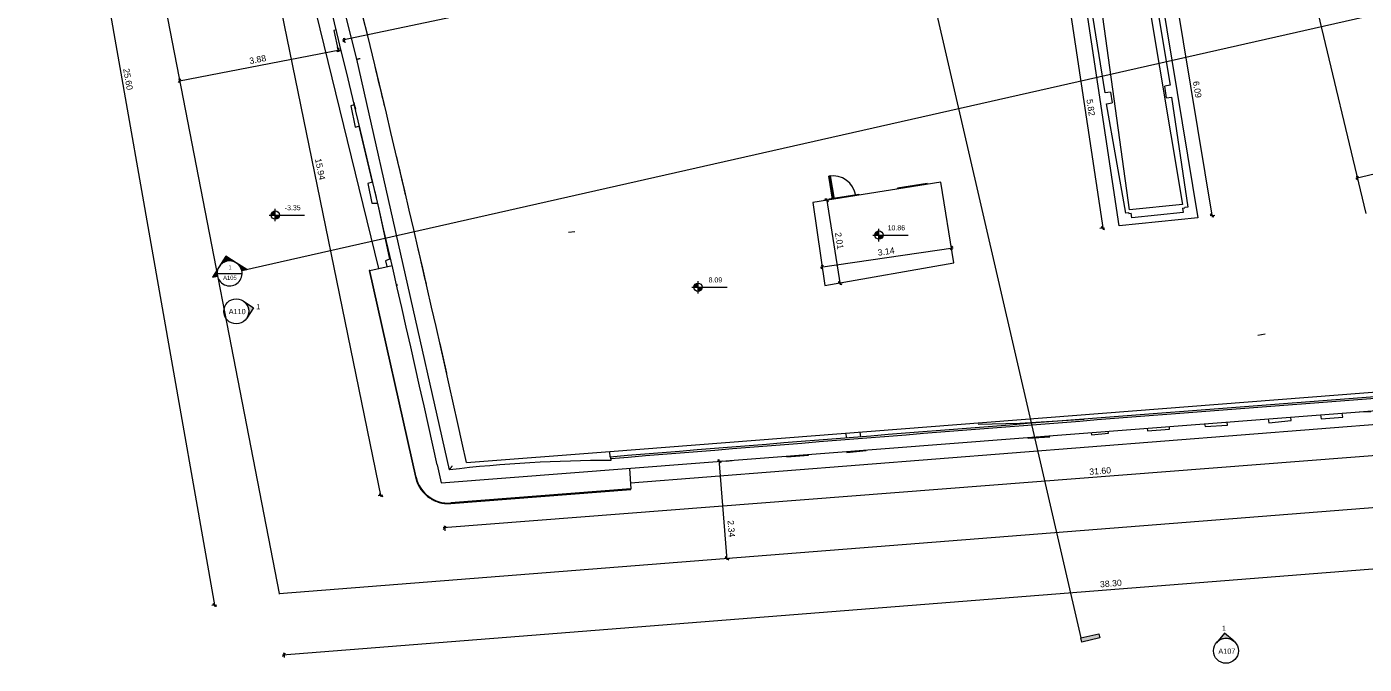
# Model space of a CAD drawing. Header units: millimetres. Extents: x -59427 to 524, y -410223 to 3435.
# Drawn here: x -59427 to -27299, y -410223 to -394917 of the extents above; entities that cross this region are included whole.
import ezdxf

# ---------------------------------------------------------------- set-up
doc = ezdxf.new("R2010")
doc.units = ezdxf.units.MM
for name, color, linetype, lineweight in [('A-ANNO-DIMS', 211, 'Continuous', 9), ('A-ANNO-DIMS-50', 211, 'Continuous', 9), ('A-DETL-THIN', 151, 'Continuous', 18), ('A-DOOR', 31, 'Continuous', 18), ('A-FLOR', 192, 'Continuous', 18), ('A-FLOR-HRAL', 11, 'Continuous', 18), ('A-GENM', 13, 'Continuous', 18), ('A-WALL', 113, 'Continuous', 18), ('G-ANNO-DIMS', 111, 'Continuous', 9), ('G-ANNO-SYMB', 111, 'Continuous', 9)]:
    doc.layers.add(name, color=color, linetype=linetype, lineweight=lineweight)
doc.styles.add('Arial', font='arial.ttf', dxfattribs={"height": 125})
doc.styles.add('Arial_1', font='arial.ttf', dxfattribs={"height": 100})
doc.styles.add('Arial_2', font='arial.ttf', dxfattribs={"height": 120})
doc.styles.add('Arial_3', font='arial.ttf', dxfattribs={"height": 150})
doc.dimstyles.new('3mm', dxfattribs={"dimscale": 304.8, "dimtxt": 153.03891, "dimasz": 0.246063, "dimexe": 0.229659, "dimexo": 0.0625, "dimgap": 0.082021, "dimtad": 1, "dimlfac": 0.001, "dimrnd": 0.01, "dimzin": 0, "dimdsep": 46, "dimtxsty": 'Arial_3', "dimblk1": 'OBLIQUE', "dimblk2": 'OBLIQUE', "dimsah": 1, "dimcen": 0.09, "dimdle": 0.131234, "dimazin": 0, "dimtfac": 1, "dimtdec": 4, "dimtix": 1, "dimtmove": 0, "dimatfit": 3, "dimfxl": 0.147638, "dimfxlon": 1, "dimtvp": 1, "dimtolj": 1, "dimtzin": 0, "dimarcsym": 2})
doc.dimstyles.new('3mm_1', dxfattribs={"dimscale": 304.8, "dimtxt": 153.03891, "dimasz": 0.246063, "dimexe": 0.229659, "dimexo": 0.0625, "dimgap": 0.082021, "dimtad": 1, "dimlfac": 0.001, "dimrnd": 0.01, "dimzin": 0, "dimdsep": 46, "dimtxsty": 'Arial_3', "dimblk1": 'OBLIQUE', "dimblk2": 'OBLIQUE', "dimsah": 1, "dimcen": 0.09, "dimdle": 0.131234, "dimazin": 0, "dimtfac": 1, "dimtdec": 4, "dimtix": 1, "dimtmove": 2, "dimatfit": 3, "dimfxl": 0.147638, "dimfxlon": 1, "dimtvp": 1, "dimtolj": 1, "dimtzin": 0, "dimarcsym": 2})

# ---------------------------------------------------------------- blocks, each defined once
blk = doc.blocks.new('Railings 1 - Railings 1-518109-00_Site')
at = {"layer": 'A-FLOR-HRAL'}
for p, q in [((-52728, -393561), (-50977, -400719)), ((-51994, -394989), (-52047, -395008)), ((-52047, -395008), (-51947, -395483)), ((-51947, -395483), (-51875, -395483)), ((-51558, -396790), (-51638, -396815)), ((-51638, -396815), (-51539, -397325)), ((-51539, -397325), (-51452, -397304)), ((-51452, -397304), (-51128, -398645)), ((-51128, -398645), (-51233, -398684)), ((-51233, -398684), (-51141, -399155)), ((-51141, -399155), (-51001, -399155)), ((-51001, -399155), (-50715, -400500)), ((-50715, -400500), (-50813, -400539)), ((-50813, -400539), (-50779, -400675)), ((-44925, -405864), (-17919, -403747)), ((-27423, -404164), (-27137, -404151)), ((-31134, -404452), (-31122, -404516)), ((-31122, -404516), (-30583, -404483)), ((-30583, -404483), (-30591, -404410)), ((-29604, -404333), (-29593, -404424)), ((-29593, -404424), (-29051, -404367)), ((-29051, -404367), (-29060, -404291)), ((-28348, -404236), (-28337, -404327)), ((-28337, -404327), (-27813, -404287)), ((-27813, -404287), (-27825, -404196)), ((-35376, -404780), (-35374, -404795)), ((-35374, -404795), (-34855, -404759)), ((-34855, -404759), (-34857, -404740)), ((-33858, -404663), (-33852, -404714)), ((-33852, -404714), (-33445, -404671)), ((-33445, -404671), (-33448, -404631)), ((-32513, -404558), (-32504, -404618)), ((-32504, -404618), (-31976, -404577)), ((-31976, -404577), (-31980, -404517)), ((-39731, -405117), (-39727, -405135)), ((-39727, -405135), (-39260, -405089)), ((-39260, -405089), (-39261, -405081)), ((-42627, -405348), (-42481, -405330)), ((-42627, -405341), (-42627, -405348)), ((-41168, -405228), (-41166, -405239)), ((-41166, -405239), (-40647, -405203)), ((-40647, -405203), (-40647, -405188))]:
    blk.add_line(p, q, dxfattribs=at)
blk = doc.blocks.new('Doors_IntSgl - 0_65x1_65m-1610060-00_Site')
at = {"layer": 'A-DOOR'}
for p, q in [((-360, -80), (-360, -60)), ((360, -80), (-360, -80)), ((245, -626), (245, -60)), ((245, -60), (245, -626)), ((283, -60), (283, -626)), ((283, -626), (283, -60)), ((360, -60), (360, -80)), ((283, -626), (245, -626)), ((245, -626), (283, -626))]:
    blk.add_line(p, q, dxfattribs=at)
blk.add_arc((283, -60), 566, 180, 270, dxfattribs=at)
blk = doc.blocks.new('Doors_IntSgl - 0_65x1_85m-1610059-00_Site')
at = {"layer": 'A-DOOR'}
for p, q in [((-360, 60), (-360, 80)), ((360, 80), (-360, 80)), ((360, 80), (360, 60))]:
    blk.add_line(p, q, dxfattribs=at)
blk = doc.blocks.new('Generic Models 1 - Generic Models 1-1989653-00_Site')
at = {"layer": 'A-GENM'}
for p, q in [((-51863, -389474), (-53016, -389726)), ((-51860, -389487), (-53013, -389740)), ((-51860, -389487), (-51863, -389474)), ((-51860, -389487), (-51742, -390024)), ((-51742, -390024), (-52895, -390277)), ((-53567, -390617), (-52820, -393584)), ((-53554, -390614), (-52806, -393581)), ((-52368, -393471), (-52806, -393581)), ((-52820, -393584), (-52806, -393581)), ((-51182, -400765), (-51198, -400768)), ((-51198, -400768), (-50090, -405733)), ((-51182, -400765), (-50650, -400646)), ((-50074, -405730), (-51182, -400765)), ((-44951, -405521), (-44913, -406014)), ((-44913, -406014), (-49237, -406349)), ((-49236, -406365), (-44912, -406030)), ((-44912, -406030), (-44913, -406014))]:
    blk.add_line(p, q, dxfattribs=at)
at = {"layer": 'A-GENM', "flags": 128}
for points in [[(-53016, -389726), (-53044, -389733), (-53072, -389741), (-53100, -389750), (-53127, -389760), (-53154, -389772), (-53181, -389784), (-53206, -389797), (-53232, -389812), (-53257, -389827), (-53281, -389843), (-53304, -389861), (-53327, -389879), (-53349, -389898), (-53370, -389918), (-53391, -389939), (-53410, -389961), (-53429, -389983), (-53447, -390006), (-53464, -390030), (-53479, -390055), (-53494, -390080), (-53508, -390105), (-53521, -390132), (-53533, -390158), (-53543, -390185), (-53553, -390213), (-53562, -390241), (-53569, -390269), (-53575, -390298), (-53580, -390326), (-53584, -390355), (-53587, -390384), (-53588, -390413), (-53589, -390443), (-53588, -390472), (-53586, -390501), (-53583, -390530), (-53579, -390559), (-53574, -390587), (-53567, -390616), (-53567, -390617)], [(-50090, -405733), (-50082, -405765), (-50073, -405796), (-50063, -405827), (-50051, -405857), (-50039, -405887), (-50025, -405916), (-50010, -405945), (-49994, -405973), (-49977, -406001), (-49958, -406028), (-49939, -406054), (-49919, -406079), (-49897, -406103), (-49875, -406127), (-49852, -406149), (-49828, -406171), (-49803, -406192), (-49777, -406211), (-49750, -406230), (-49723, -406247), (-49695, -406264), (-49667, -406279), (-49637, -406293), (-49608, -406306), (-49577, -406318), (-49547, -406328), (-49516, -406338), (-49484, -406346), (-49453, -406353), (-49421, -406358), (-49389, -406362), (-49356, -406365), (-49324, -406367), (-49292, -406367), (-49259, -406366), (-49236, -406365)]]:
    blk.add_lwpolyline(points, dxfattribs=at)
at = {"layer": 'A-GENM'}
for centre, radius, start, end in [((-52859, -390439), 716, 102.3662, 194.1317), ((-52859, -390439), 166, 102.3662, 130.878), ((-49299, -405557), 795, 192.581, 274.4259)]:
    blk.add_arc(centre, radius, start, end, dxfattribs=at)
blk = doc.blocks.new('Elevation - Filled_Arrow-192978-00_Site')
at = {"layer": 'G-ANNO-SYMB'}
blk.add_circle((0, 0), 6, dxfattribs=at)
blk = doc.blocks.new('Elevation - Filled_Arrow-192707-00_Site')
at = {"layer": 'G-ANNO-SYMB'}
h = blk.add_hatch(color=256, dxfattribs=at)
edge = h.paths.add_edge_path()
edge.add_line((-4.24, 4.24), (0, 8.48))
edge.add_line((0, 8.48), (4.24, 4.24))
edge.add_arc((0, 0), 6, 45, 135)
for p, q in [((0, 8.48), (-4.24, 4.24)), ((0, 8.48), (-4.24, 4.24)), ((4.24, 4.24), (0, 8.48)), ((4.24, 4.24), (0, 8.48))]:
    blk.add_line(p, q, dxfattribs=at)
blk.add_arc((0, 0), 6, 45, 135, dxfattribs=at)
blk.add_arc((0, 0), 6, 45, 135, dxfattribs=at)
blk = doc.blocks.new('Section - Standard-1049-00_Site')
at = {"layer": 'G-ANNO-SYMB'}
h = blk.add_hatch(color=256, dxfattribs=at)
edge = h.paths.add_edge_path()
edge.add_line((-6, 8.49), (-6, 6))
edge.add_arc((-6, 0), 6, 90, 135)
edge.add_line((-10.24, 4.24), (-6, 8.49))
h = blk.add_hatch(color=256, dxfattribs=at)
edge = h.paths.add_edge_path()
edge.add_line((-6, 8.49), (-1.76, 4.24))
edge.add_arc((-6, 0), 6, 45, 90)
edge.add_line((-6, 6), (-6, 8.49))
h = blk.add_hatch(color=256, dxfattribs=at)
edge = h.paths.add_edge_path()
edge.add_line((-14.49, 0), (-10.24, 4.24))
edge.add_arc((-6, 0), 6, 135, 180)
edge.add_line((-12, 0), (-14.49, 0))
h = blk.add_hatch(color=256, dxfattribs=at)
edge = h.paths.add_edge_path()
edge.add_line((2.49, 0), (0, 0))
edge.add_arc((-6, 0), 6, 360, 405)
edge.add_line((-1.76, 4.24), (2.49, 0))
for p, q in [((-6, 8.49), (-14.49, 0)), ((-6, 8.49), (-10.24, 4.24)), ((-6, 8.49), (2.49, 0)), ((-6, 6), (-6, 8.49)), ((-6, 8.49), (-6, 6)), ((-1.76, 4.24), (-6, 8.49)), ((-10.24, 4.24), (-14.49, 0)), ((-14.49, 0), (-12, 0)), ((2.49, 0), (-1.76, 4.24)), ((0, 0), (2.49, 0)), ((-12, 0), (-14.49, 0)), ((0, 0), (2.49, 0))]:
    blk.add_line(p, q, dxfattribs=at)
for start, end in [(360, 180), (135, 180), (180, 360), (90, 135), (45, 90), (360, 45)]:
    blk.add_arc((-6, 0), 6, start, end, dxfattribs=at)
blk = doc.blocks.new('Section - Standard-28045-00_Site')
at = {"layer": 'G-ANNO-SYMB'}
blk.add_hatch(color=256, dxfattribs=at).paths.add_polyline_path([(0, 9), (0, 0), (-2, 0), (-2, 9)])
for p, q in [((0, 9), (-2, 9)), ((-2, 9), (-2, 0)), ((0, 0), (0, 9)), ((-2, 0), (0, 0))]:
    blk.add_line(p, q, dxfattribs=at)
blk = doc.blocks.new('Spot Elevations - Standard-23738-00_Site')
at = {"layer": 'G-ANNO-DIMS'}
h = blk.add_hatch(color=256, dxfattribs=at)
edge = h.paths.add_edge_path()
edge.add_line((-2, 0), (-4, 0))
edge.add_arc((-2, 0), 2, 90, 180, ccw=False)
edge.add_line((-2, 2), (-2, 0))
h = blk.add_hatch(color=256, dxfattribs=at)
edge = h.paths.add_edge_path()
edge.add_line((-2, 0), (0, 0))
edge.add_arc((-2, 0), 2, 270, 360, ccw=False)
edge.add_line((-2, -2), (-2, 0))
for p, q in [((-5, 0), (12, 0)), ((-2, -3), (-2, 3))]:
    blk.add_line(p, q, dxfattribs=at)
blk.add_circle((-2, 0), 2, dxfattribs=at)
blk = doc.blocks.new('DIMBLOCK3-00_Site')
at = {"layer": 'A-ANNO-DIMS-50'}
for p, q in [((-47218, -394265), (-47233, -394197)), ((-47218, -394265), (-51843, -395241)), ((-47218, -394265), (-47247, -394310)), ((-47218, -394265), (-47189, -394221)), ((-47218, -394265), (-47209, -394309)), ((-51804, -395232), (-51833, -395277)), ((-51804, -395232), (-51813, -395188)), ((-51804, -395232), (-51775, -395188)), ((-51804, -395232), (-51789, -395301))]:
    blk.add_line(p, q, dxfattribs=at)
at = {"layer": 'A-ANNO-DIMS-50', "color": 0, "insert": (-49754, -394576), "char_height": 150, "width": 485.96, "attachment_point": 1, "rotation": 11.9068, "line_spacing_factor": 0.941778, "style": 'Arial_3'}
blk.add_mtext('4.69', dxfattribs=at)
blk = doc.blocks.new('_Oblique')
at = {"color": 0, "linetype": 'ByBlock', "lineweight": -2}
blk.add_line((-0.5, -0.5), (0.5, 0.5), dxfattribs=at)
blk = doc.blocks.new('DIMBLOCK6-00_Site')
at = {"layer": 'A-ANNO-DIMS-50'}
for p, q in [((-27504, -398555), (-23726, -397651)), ((-23765, -397661), (-23792, -397706)), ((-23765, -397661), (-23781, -397593)), ((-23765, -397661), (-23737, -397615)), ((-23765, -397661), (-23754, -397704)), ((-27465, -398546), (-27493, -398591)), ((-27465, -398546), (-27476, -398502)), ((-27465, -398546), (-27438, -398501)), ((-27465, -398546), (-27449, -398614))]:
    blk.add_line(p, q, dxfattribs=at)
at = {"layer": 'A-ANNO-DIMS-50', "color": 0, "insert": (-25863, -397937), "char_height": 150, "width": 485.96, "attachment_point": 1, "rotation": 13.4568, "line_spacing_factor": 0.941778, "style": 'Arial_3'}
blk.add_mtext('3.81', dxfattribs=at)
blk = doc.blocks.new('DIMBLOCK7-00_Site')
at = {"layer": 'A-ANNO-DIMS-50'}
for p, q in [((-40358, -400688), (-37173, -400223)), ((-37212, -400229), (-37244, -400271)), ((-37212, -400229), (-37222, -400160)), ((-37212, -400229), (-37181, -400186)), ((-37212, -400229), (-37206, -400273)), ((-40318, -400682), (-40350, -400725)), ((-40318, -400682), (-40324, -400638)), ((-40318, -400682), (-40286, -400640)), ((-40318, -400682), (-40308, -400752))]:
    blk.add_line(p, q, dxfattribs=at)
at = {"layer": 'A-ANNO-DIMS-50', "color": 0, "insert": (-38997, -400267), "char_height": 150, "width": 485.96, "attachment_point": 1, "rotation": 8.3074, "line_spacing_factor": 0.941778, "style": 'Arial_3'}
blk.add_mtext('3.14', dxfattribs=at)
blk = doc.blocks.new('DIMBLOCK8-00_Site')
at = {"layer": 'A-ANNO-DIMS-50'}
for p, q in [((-40209, -399081), (-40278, -399092)), ((-40209, -399081), (-40252, -399050)), ((-40215, -399042), (-39888, -401111)), ((-40209, -399081), (-40165, -399074)), ((-40209, -399081), (-40166, -399112)), ((-39894, -401071), (-39938, -401078)), ((-39894, -401071), (-39937, -401040)), ((-39894, -401071), (-39825, -401060)), ((-39894, -401071), (-39851, -401102))]:
    blk.add_line(p, q, dxfattribs=at)
at = {"layer": 'A-ANNO-DIMS-50', "color": 0, "insert": (-39866, -399842), "char_height": 150, "width": 485.96, "attachment_point": 1, "rotation": 279, "line_spacing_factor": 0.941778, "style": 'Arial_3'}
blk.add_mtext('2.01', dxfattribs=at)
blk = doc.blocks.new('DIMBLOCK12-00_Site')
at = {"layer": 'A-ANNO-DIMS-50'}
for p, q in [((-31951, -393441), (-31996, -393448)), ((-31951, -393441), (-31994, -393410)), ((-31958, -393401), (-30948, -399488)), ((-31951, -393441), (-31882, -393429)), ((-31951, -393441), (-31908, -393472)), ((-30954, -399448), (-30998, -399456)), ((-30954, -399448), (-30997, -399417)), ((-30954, -399448), (-30885, -399437)), ((-30954, -399448), (-30911, -399479))]:
    blk.add_line(p, q, dxfattribs=at)
at = {"layer": 'A-ANNO-DIMS-50', "color": 0, "insert": (-31269, -396209), "char_height": 150, "width": 485.96, "attachment_point": 1, "rotation": 279.4246, "line_spacing_factor": 0.941778, "style": 'Arial_3'}
blk.add_mtext('6.09', dxfattribs=at)
blk = doc.blocks.new('DIMBLOCK20-00_Site')
at = {"layer": 'A-ANNO-DIMS-50'}
for p, q in [((-34443, -393998), (-34512, -394008)), ((-34443, -393998), (-34486, -393966)), ((-34449, -393958), (-33572, -399793)), ((-34443, -393998), (-34398, -393991)), ((-34443, -393998), (-34400, -394029)), ((-33578, -399754), (-33647, -399764)), ((-33578, -399754), (-33621, -399722)), ((-33578, -399754), (-33534, -399747)), ((-33578, -399754), (-33536, -399785))]:
    blk.add_line(p, q, dxfattribs=at)
at = {"layer": 'A-ANNO-DIMS-50', "color": 0, "insert": (-33823, -396643), "char_height": 150, "width": 485.96, "attachment_point": 1, "rotation": 278.5418, "line_spacing_factor": 0.941778, "style": 'Arial_3'}
blk.add_mtext('5.82', dxfattribs=at)
blk = doc.blocks.new('DIMBLOCK26-00_Site')
at = {"layer": 'A-ANNO-DIMS-50'}
for p, q in [((-53287, -409997), (-15025, -406981)), ((-15065, -406984), (-15100, -407024)), ((-15065, -406984), (-15069, -406939)), ((-15065, -406984), (-15031, -406943)), ((-15065, -406984), (-15060, -407053)), ((-53247, -409994), (-53250, -409949)), ((-53247, -409994), (-53212, -409954)), ((-53247, -409994), (-53281, -410035)), ((-53247, -409994), (-53241, -410064))]:
    blk.add_line(p, q, dxfattribs=at)
at = {"layer": 'A-ANNO-DIMS-50', "color": 0, "insert": (-33653, -408229), "char_height": 150, "width": 624.4, "attachment_point": 1, "rotation": 4.5085, "line_spacing_factor": 0.941778, "style": 'Arial_3'}
blk.add_mtext('38.30', dxfattribs=at)
blk = doc.blocks.new('DIMBLOCK27-00_Site')
at = {"layer": 'A-ANNO-DIMS-50'}
for p, q in [((-59358, -383594), (-59427, -383607)), ((-59358, -383594), (-59401, -383564)), ((-59365, -383555), (-54906, -408841)), ((-59358, -383594), (-59313, -383587)), ((-59358, -383594), (-59314, -383625)), ((-54913, -408802), (-54982, -408814)), ((-54913, -408802), (-54956, -408771)), ((-54913, -408802), (-54869, -408794)), ((-54913, -408802), (-54870, -408832))]:
    blk.add_line(p, q, dxfattribs=at)
at = {"layer": 'A-ANNO-DIMS-50', "color": 0, "insert": (-56964, -395904), "char_height": 150, "width": 624.4, "attachment_point": 1, "rotation": 280, "line_spacing_factor": 0.941778, "style": 'Arial_3'}
blk.add_mtext('25.60', dxfattribs=at)
blk = doc.blocks.new('DIMBLOCK37-00_Site')
at = {"layer": 'A-ANNO-DIMS-50'}
for p, q in [((-54122, -390558), (-54190, -390572)), ((-54122, -390558), (-54166, -390529)), ((-54122, -390558), (-54078, -390549)), ((-50910, -406207), (-54122, -390558)), ((-54122, -390558), (-54077, -390587)), ((-50918, -406168), (-50987, -406182)), ((-50918, -406168), (-50962, -406139)), ((-50918, -406168), (-50874, -406159)), ((-50918, -406168), (-50874, -406197))]:
    blk.add_line(p, q, dxfattribs=at)
at = {"layer": 'A-ANNO-DIMS-50', "color": 0, "insert": (-52357, -398064), "char_height": 150, "width": 624.4, "attachment_point": 1, "rotation": 281.5981, "line_spacing_factor": 0.941778, "style": 'Arial_3'}
blk.add_mtext('15.94', dxfattribs=at)
blk = doc.blocks.new('DIMBLOCK45-00_Site')
at = {"layer": 'A-ANNO-DIMS-50'}
for p, q in [((-55756, -396214), (-51909, -395467)), ((-51948, -395474), (-51978, -395518)), ((-51948, -395474), (-51962, -395406)), ((-51948, -395474), (-51919, -395430)), ((-51948, -395474), (-51940, -395518)), ((-55756, -396214), (-55786, -396258)), ((-55756, -396214), (-55764, -396170)), ((-55756, -396214), (-55726, -396170)), ((-55756, -396214), (-55743, -396283))]:
    blk.add_line(p, q, dxfattribs=at)
at = {"layer": 'A-ANNO-DIMS-50', "color": 0, "insert": (-54093, -395667), "char_height": 150, "width": 485.96, "attachment_point": 1, "rotation": 11, "line_spacing_factor": 0.941778, "style": 'Arial_3'}
blk.add_mtext('3.88', dxfattribs=at)
blk = doc.blocks.new('DIMBLOCK48-00_Site')
at = {"layer": 'A-ANNO-DIMS-50'}
for p, q in [((-42790, -405344), (-42834, -405348)), ((-42790, -405344), (-42830, -405310)), ((-42602, -407720), (-42793, -405304)), ((-42790, -405344), (-42720, -405339)), ((-42790, -405344), (-42749, -405379)), ((-42605, -407680), (-42650, -407684)), ((-42605, -407680), (-42646, -407646)), ((-42605, -407680), (-42536, -407674)), ((-42605, -407680), (-42565, -407714))]:
    blk.add_line(p, q, dxfattribs=at)
at = {"layer": 'A-ANNO-DIMS-50', "color": 0, "insert": (-42443, -406761), "char_height": 150, "width": 485.96, "attachment_point": 1, "rotation": 274.5085, "line_spacing_factor": 0.941778, "style": 'Arial_3'}
blk.add_mtext('2.34', dxfattribs=at)
blk = doc.blocks.new('DIMBLOCK51-00_Site')
at = {"layer": 'A-ANNO-DIMS-50'}
for p, q in [((-17881, -404507), (-17884, -404462)), ((-17881, -404507), (-17846, -404467)), ((-17841, -404504), (-49427, -406949)), ((-17881, -404507), (-17915, -404548)), ((-17881, -404507), (-17875, -404577)), ((-49387, -406946), (-49422, -406986)), ((-49387, -406946), (-49391, -406901)), ((-49387, -406946), (-49353, -406906)), ((-49387, -406946), (-49382, -407016))]:
    blk.add_line(p, q, dxfattribs=at)
at = {"layer": 'A-ANNO-DIMS-50', "color": 0, "insert": (-33910, -405528), "char_height": 150, "width": 624.4, "attachment_point": 1, "rotation": 4.4259, "line_spacing_factor": 0.941778, "style": 'Arial_3'}
blk.add_mtext('31.60', dxfattribs=at)

msp = doc.modelspace()

# ---------------------------------------------------------------- linework, layer by layer
at = {"layer": 'A-DETL-THIN'}
for p, q in [((-46257.148, -399837.844), (-46415.759, -399858.876)), ((-29856.365, -402323.827), (-29679.016, -402293.049)), ((-53362.334, -408528.186), (-53361.155, -408543.14))]:
    msp.add_line(p, q, dxfattribs=at)
at = {"layer": 'A-FLOR'}
for p, q in [((-58247.044, -383398.53), (-53362.334, -408528.186)), ((-29131.014, -391584.912), (-27260.135, -399403.646)), ((-32569.463, -393777.014), (-31666.764, -399182.154)), ((-32936.917, -399309.729), (-33685.093, -393926.189)), ((-37467.239, -398646.903), (-40544.051, -399134.222)), ((-37160.628, -400582.772), (-37467.239, -398646.903)), ((-40544.051, -399134.222), (-40252.924, -401128.027)), ((-31666.764, -399182.154), (-32936.917, -399309.729)), ((-40252.924, -401128.027), (-37160.628, -400582.772)), ((-49501.648, -402520.395), (-49340.248, -403234.357)), ((-45424.091, -405111.786), (-18699.902, -403043.333)), ((-53362.334, -408528.186), (-15180.847, -405517.527))]:
    msp.add_line(p, q, dxfattribs=at)
for start, end in [(13.46796661, 13.58239437), (13.21043194, 13.32077939), (12.95289743, 13.05589423)]:
    msp.add_arc((-525995.226, -510612.661), 488600.11, start, end, dxfattribs=at)
at = {"layer": 'A-WALL'}
for p, q in [((-51501.551, -395695.512), (-52826.601, -390381.028)), ((-32354.241, -393112.641), (-31293.236, -399504.636)), ((-32380.204, -393780.664), (-31958.549, -396320.907)), ((-33183.445, -399694.49), (-34035.361, -394022.511)), ((-33522.392, -396503.475), (-33937.976, -393921.709)), ((-49272.199, -405555.802), (-51501.551, -395695.512)), ((-31958.549, -396320.907), (-32091.727, -396343.013)), ((-32045.059, -396624.166), (-32091.727, -396343.013)), ((-33392.626, -396483.985), (-33522.392, -396503.475)), ((-33487.179, -396763.361), (-33353.676, -396743.309)), ((-33023.538, -399392.797), (-33487.179, -396763.361)), ((-33392.626, -396483.985), (-33353.676, -396743.309)), ((-32045.059, -396624.166), (-31930.005, -396605.068)), ((-31930.005, -396605.068), (-31534.067, -399245.548)), ((-50354.501, -398827.29), (-50370.406, -398759.637)), ((-50330.225, -398930.635), (-50338.677, -398894.644)), ((-31660.358, -399270.152), (-31606.746, -399264.767)), ((-31660.358, -399270.152), (-31649.378, -399379.47)), ((-31534.067, -399245.548), (-31608.692, -399253.044)), ((-31606.746, -399264.767), (-31608.692, -399253.044)), ((-31293.236, -399504.636), (-33183.445, -399694.49)), ((-32957.226, -399382.838), (-33023.538, -399392.797)), ((-32957.226, -399382.838), (-32954.626, -399400.149)), ((-32954.626, -399400.149), (-32894.533, -399394.113)), ((-32878.195, -399502.893), (-32894.533, -399394.113)), ((-31649.378, -399379.47), (-32878.195, -399502.893)), ((-49852.336, -400985.947), (-49858.461, -400959.349)), ((-49407.377, -402936.805), (-49410.719, -402922.014)), ((-49359.311, -403149.773), (-49361.604, -403139.602)), ((-49470.626, -405870.96), (-17963.978, -403432.345)), ((-39730.246, -404789.542), (-39748.321, -404672.481)), ((-39418.354, -404646.942), (-39400.365, -404763.447)), ((-48862.419, -405377.912), (-45424.091, -405111.786)), ((-45413.003, -405247.573), (-45424.091, -405111.786)), ((-49567.221, -405432.464), (-49470.626, -405870.96)), ((-45397.725, -405290.667), (-45397.887, -405332.628))]:
    msp.add_line(p, q, dxfattribs=at)
at = {"layer": 'A-WALL', "flags": 128}
for points in [[(-34028.996, -404345.712), (-35572.974, -404440.538), (-36572.966, -404470.321)], [(-45397.568, -405250.06), (-45405.134, -405250.678), (-45412.699, -405251.297)], [(-45397.725, -405290.667), (-45397.708, -405286.155), (-45397.69, -405281.643), (-45397.673, -405277.131), (-45397.655, -405272.619), (-45397.638, -405268.107), (-45397.621, -405263.595), (-45397.603, -405259.084), (-45397.586, -405254.572), (-45397.568, -405250.06)]]:
    msp.add_lwpolyline(points, dxfattribs=at)
at = {"layer": 'A-WALL'}
for centre, radius, start, end in [((-525995.226, -510612.661), 487900.11, 12.44939945, 14.26872731), ((-525995.226, -510612.661), 488600.11, 12.43782885, 14.23118448), ((212393.295, -3562413.878), 3167674.137, 94.183468381, 94.668272386), ((212393.295, -3562413.878), 3167630.531, 94.183468381, 94.668060397), ((-45519.732, -436958.061), 31625.668, 89.7792539, 96.814345)]:
    msp.add_arc(centre, radius, start, end, dxfattribs=at)
for points in [[(-51501.551, -395695.512), (-51501.551, -395695.513), (-51499.651, -395695.061), (-51491.294, -395693.075), (-51478, -395689.915), (-51460.676, -395685.797), (-51440.5, -395681.003), (-51426.067, -395677.57), (-51418.85, -395675.856)], [(-51570.198, -396738.124), (-51557.437, -396791.287), (-51544.686, -396844.451), (-51531.944, -396897.616)], [(-51062.697, -398873.633), (-51051.598, -398920.804), (-51040.508, -398967.976), (-51029.424, -399015.148)], [(-50546.165, -401092.306), (-50542.528, -401108.093), (-50538.892, -401123.881), (-50535.257, -401139.668)], [(-45412.699, -405251.297), (-45412.749, -405250.677), (-45412.851, -405249.436), (-45412.952, -405248.194), (-45413.003, -405247.573)]]:
    msp.add_open_spline(points, degree=3, dxfattribs=at)
msp.add_open_spline([(-49272.199, -405555.802), (-49272.208, -405555.761), (-49271.483, -405554.809), (-49269.251, -405551.612), (-49266.982, -405548.419), (-49264.219, -405544.501), (-49261.01, -405539.957), (-49257.439, -405534.907), (-49253.555, -405529.402), (-49249.416, -405523.553), (-49243.614, -405515.333), (-49235.926, -405504.46), (-49226.239, -405490.767), (-49216.284, -405476.672), (-49209.521, -405467.173), (-49206.171, -405462.401)], degree=3, knots=[0, 0, 0, 0, 0.111111111, 0.166666667, 0.222222222, 0.277777778, 0.333333333, 0.388888889, 0.444444444, 0.5, 0.555555556, 0.666666667, 0.777777778, 0.888888889, 1, 1, 1, 1], dxfattribs=at)
at = {"layer": 'G-ANNO-SYMB'}
for p, q in [((-40946.255, -379975.806), (-34108.809, -409592.039)), ((-54261.161, -400772.079), (-10595.727, -390898.306)), ((-54853.773, -400838.245), (-54253.773, -400838.245))]:
    msp.add_line(p, q, dxfattribs=at)

# ---------------------------------------------------------------- block references
at = {"layer": 'A-DOOR'}
for name, p, rotation in [('Doors_IntSgl - 0_65x1_65m-1610060-00_Site', (-39783.859, -399074.567), 188.9999999999995), ('Doors_IntSgl - 0_65x1_85m-1610059-00_Site', (-38144.296, -398814.886), 8.999999999999536)]:
    msp.add_blockref(name, p, dxfattribs=dict(at, rotation=rotation))
at = {"layer": 'A-FLOR-HRAL'}
msp.add_blockref('Railings 1 - Railings 1-518109-00_Site', (0, 0), dxfattribs=at)
at = {"layer": 'A-GENM'}
msp.add_blockref('Generic Models 1 - Generic Models 1-1989653-00_Site', (0, 0), dxfattribs=at)
at = {"layer": 'G-ANNO-DIMS', "xscale": 49.99999999999998, "yscale": 49.99999999999998, "zscale": 49.99999999999998}
for p in [(-53355.611, -399438.086), (-38855.397, -399920.049), (-43201.851, -401171.717)]:
    msp.add_blockref('Spot Elevations - Standard-23738-00_Site', p, dxfattribs=at)
at = {"layer": 'G-ANNO-SYMB', "xscale": 49.99999999999998, "yscale": 49.99999999999998, "zscale": 49.99999999999998}
for name, p, rotation in [('Section - Standard-1049-00_Site', (-54261.161, -400772.079), 12.74162879127382), ('Elevation - Filled_Arrow-192978-00_Site', (-54394.282, -401749.8), 11.99999999999968), ('Elevation - Filled_Arrow-192978-00_Site', (-30621.154, -409900.586), 4.425870383197763), ('Elevation - Filled_Arrow-192707-00_Site', (-30621.154, -409900.586), 4.425870383197763)]:
    msp.add_blockref(name, p, dxfattribs=dict(at, rotation=rotation))
at = {"layer": 'G-ANNO-SYMB', "extrusion": (0, 0, -1)}
for name, p, xscale, yscale, zscale, rotation in [('Elevation - Filled_Arrow-192707-00_Site', (54394.282, -401749.8), 49.99999999999999, 49.99999999999999, 49.99999999999999, 78.00000000000021), ('Section - Standard-28045-00_Site', (34108.809, -409592.039), 49.99999999999998, 49.99999999999998, 49.99999999999998, 77.00000000000033)]:
    msp.add_blockref(name, p, dxfattribs=dict(at, xscale=xscale, yscale=yscale, zscale=zscale, rotation=rotation))

# ---------------------------------------------------------------- texts
at = {"layer": 'G-ANNO-SYMB', "attachment_point": 1}
for s, insert, char_height, width, style in [('A105', (-54710.152, -400893.235), 100, 404.85219, 'Arial_1'), ('1', (-54582.652, -400643.786), 100, 96.2025, 'Arial_1'), ('A110', (-54574.486, -401692.247), 125, 489.02937, 'Arial'), ('A107', (-30802.609, -409846.035), 125, 489.02937, 'Arial')]:
    msp.add_mtext(s, dxfattribs=dict(at, insert=insert, char_height=char_height, width=width, style=style))

# ---------------------------------------------------------------- dimensions: what is measured, and where the dimension line sits
at = {"layer": 'A-ANNO-DIMS'}
for base, p1, p2, angle, override, picture, middle in [((-54913.004, -408801.611), (-59313.404, -383586.558), (-54868.688, -408793.797), 280, {"dimpost": '<>', "dimfxl": 25596.100996}, 'DIMBLOCK27-00_Site', (-57035.319, -396180.352)), ((-30954.085, -399448.341), (-31995.662, -393448.208), (-30998.478, -399455.709), 279.4245825, {"dimpost": '<>', "dimfxl": 6089.699876}, 'DIMBLOCK12-00_Site', (-31352.462, -396427.956)), ((-51803.674, -395232.314), (-47208.869, -394309.457), (-51812.959, -395188.282), 11.9067901, {"dimpost": '<>', "dimfxl": 4687.21401}, 'DIMBLOCK3-00_Site', (-49531.873, -394649.469)), ((-33578.273, -399753.792), (-34398.346, -393990.856), (-33533.772, -399747.108), 278.5418224, {"dimpost": '<>', "dimfxl": 5820.818791}, 'DIMBLOCK20-00_Site', (-33910.101, -396860.577)), ((-51948.267, -395474.223), (-55764.487, -396170.179), (-51939.68, -395518.397), 11, {"dimpost": '<>', "dimfxl": 3879.944431}, 'DIMBLOCK45-00_Site', (-53871.477, -395744.518)), ((-23764.695, -397660.648), (-27475.792, -398502.375), (-23754.223, -397704.412), 13.4568063, {"dimpost": '<>', "dimfxl": 3806.156321}, 'DIMBLOCK6-00_Site', (-25638.66, -398004.547)), ((-39893.904, -401071.164), (-40164.642, -399074.13), (-39938.35, -401078.204), 279, {"dimpost": '<>', "dimfxl": 2016.809679}, 'DIMBLOCK8-00_Site', (-39951.161, -400060.275)), ((-37212.294, -400228.928), (-40324.493, -400637.88), (-37205.793, -400273.455), 8.3073695, {"dimpost": '<>', "dimfxl": 3139.920023}, 'DIMBLOCK7-00_Site', (-38779.828, -400355.097)), ((-49387.423, -406945.938), (-17884.248, -404462.457), (-49390.896, -406901.072), 4.4258704, {"dimpost": '<>', "dimfxl": 31600.881613}, 'DIMBLOCK51-00_Site', (-33641.942, -405625.296))]:
    dim = msp.add_linear_dim(base=base, p1=p1, p2=p2, angle=angle, dimstyle='3mm', override=override, dxfattribs=at)
    dim.commit()
    dim.dimension.update_dxf_attribs({"geometry": picture, "text_midpoint": middle})
dim = msp.add_linear_dim(base=(-42789.624, -405344.154), p1=(-42650.301, -407683.529), p2=(-42834.485, -405347.692), angle=274.5085175, dimstyle='3mm_1', override={"dimpost": '<>', "dimfxl": 2343.087338}, dxfattribs=at)
dim.commit()
dim.dimension.update_dxf_attribs({"geometry": 'DIMBLOCK48-00_Site', "text_midpoint": (-42523.718, -407010.849), "dimtype": 160, "text_rotation": 274.5085175})

# ---------------------------------------------------------------- next in the draw order: texts
at = {"layer": 'G-ANNO-DIMS', "char_height": 120, "attachment_point": 1, "line_spacing_factor": 0.941778, "style": 'Arial_2', "bg_fill": 3, "box_fill_scale": 1.25, "bg_fill_color": 9, "bg_fill_true_color": 13158600, "bg_fill_transparency": 0}
for s, insert, width in [('-3.35', (-53228.489, -399201.648), 456.90617), ('10.86', (-38747.251, -399683.61), 502.44987), ('8.09', (-43047.182, -400935.279), 390.79434)]:
    msp.add_mtext(s, dxfattribs=dict(at, insert=insert, width=width))
at = {"layer": 'G-ANNO-SYMB', "char_height": 125, "width": 116.24469, "attachment_point": 1, "style": 'Arial', "bg_fill": 3, "box_fill_scale": 1.25, "bg_fill_color": 9, "bg_fill_true_color": 13158600, "bg_fill_transparency": 0}
for insert in [(-53913.846, -401574.743), (-30715.742, -409295.56)]:
    msp.add_mtext('1', dxfattribs=dict(at, insert=insert))

# ---------------------------------------------------------------- next in the draw order: dimensions: what is measured, and where the dimension line sits
at = {"layer": 'A-ANNO-DIMS'}
dim = msp.add_linear_dim(base=(-54121.679, -390558.215), p1=(-50873.908, -406158.964), p2=(-54077.598, -390549.168), angle=281.5980964, dimstyle='3mm', override={"dimpost": '<>', "dimfxl": 15935.161281}, dxfattribs=at)
dim.commit()
dim.dimension.update_dxf_attribs({"geometry": 'DIMBLOCK37-00_Site', "text_midpoint": (-52420.322, -398342.689)})
dim = msp.add_linear_dim(base=(-15065.24, -406983.67), p1=(-53250.264, -409949.469), p2=(-15068.777, -406938.81), angle=4.5085175, dimstyle='3mm_1', override={"dimpost": '<>', "dimfxl": 38300}, dxfattribs=at)
dim.commit()
dim.dimension.update_dxf_attribs({"geometry": 'DIMBLOCK26-00_Site', "text_midpoint": (-33334.191, -408304.094), "dimtype": 160, "text_rotation": 4.5085175})

doc.saveas('drawing.dxf')
